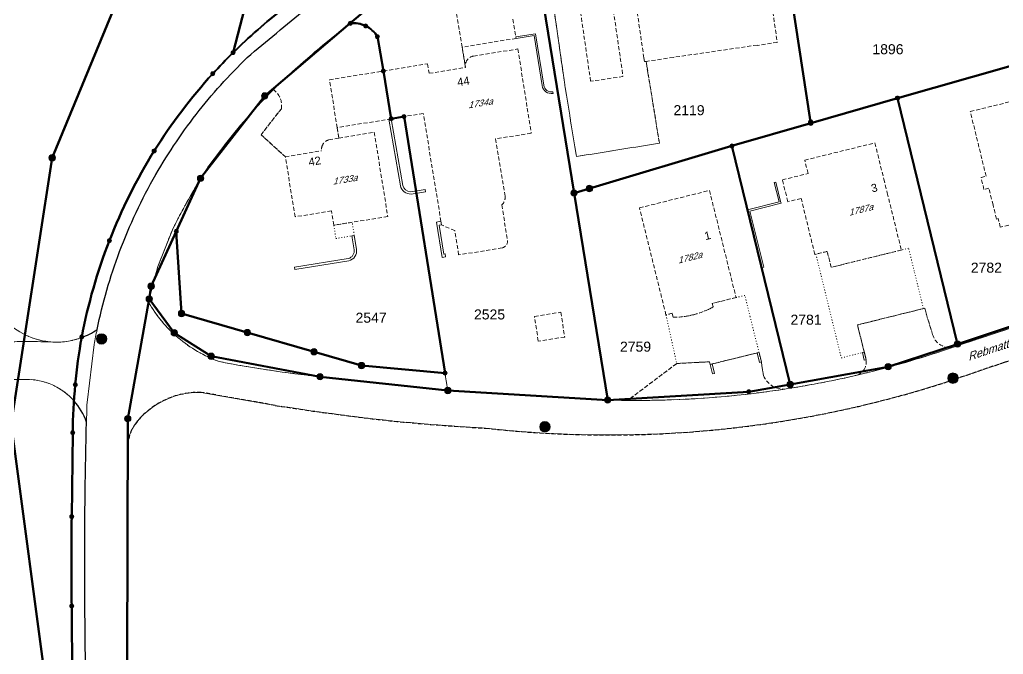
# Model space of a CAD drawing. Header units: metres. Extents: x 2681481 to 2682537, y 1228589 to 1229401.
# Drawn here: x 2681721.3 to 2681844.1, y 1228695.8 to 1228775 of the extents above; entities that cross this region are included whole.
import ezdxf
from ezdxf.enums import TextEntityAlignment as Align

# ---------------------------------------------------------------- set-up
doc = ezdxf.new("R2010")
doc.units = ezdxf.units.M
doc.linetypes.add('DASHED', pattern=[0.75, 0.5, -0.25])
doc.linetypes.add('DOT', pattern=[0.25, 0, -0.25])
for name, color, linetype, lineweight in [('AV_01132_LFP3_Bolzen', 253, 'Continuous', 18), ('AV_01219_Gebäudenummer_Objektnamen', 253, 'Continuous', 18), ('AV_01221_Strasse_Weg', 253, 'Continuous', 18), ('AV_01225_Übrige_befestigte_Fläche', 253, 'DASHED', 18), ('AV_01229_Strassenbeschriftung_Objektname', 253, 'Continuous', 18), ('AV_01234_Gartenanlage', 253, 'DASHED', 18), ('AV_01236_Übrige_humusierte_Fäche', 253, 'DASHED', 18), ('AV_01251_Geschlossener_Wald', 253, 'DASHED', 18), ('AV_01313_Mauer_massiver_Sockel_Lawinenverbauung', 253, 'Continuous', 18), ('AV_01321_Unterirdisches_Gebäude_Reservoir_Unterstand', 253, 'Continuous', 18), ('AV_01611_Parzelle', 253, 'Continuous', 40), ('AV_01619_Parzellennummer', 253, 'Continuous', 40), ('AV_01651_Markstein', 253, 'Continuous', 15), ('AV_01653_Bolzen', 253, 'Continuous', 15), ('AV_01657_Unversicherter_Grenzpunkt', 253, 'Continuous', 15)]:
    doc.layers.add(name, color=color, linetype=linetype, lineweight=lineweight)
for name, color, linetype in [('AV_01226', 253, 'Continuous'), ('AV_01231_Acker_Wiese_Weide', 253, 'DASHED'), ('AV_01299', 253, 'Continuous')]:
    doc.layers.add(name, color=color, linetype=linetype)
doc.styles.get("Standard").update_dxf_attribs({"font": 'arial.ttf'})

# ---------------------------------------------------------------- blocks, each defined once
blk = doc.blocks.new('LFP3BO')
at = {"true_color": 0xffffff}
h = blk.add_hatch(color=7, dxfattribs=at)
edge = h.paths.add_edge_path()
edge.add_arc((0, 0), 0.65, 0, 360)
for radius in [0.65, 0.25]:
    blk.add_circle((0, 0), radius)
blk = doc.blocks.new('GPBOL')
at = {"true_color": 0xffffff}
h = blk.add_hatch(color=7, dxfattribs=at)
edge = h.paths.add_edge_path()
edge.add_arc((0, 0), 0.25, 0, 360)
blk.add_circle((0, 0), 0.25)
blk = doc.blocks.new('GPM')
at = {"true_color": 0xffffff}
h = blk.add_hatch(color=7, dxfattribs=at)
edge = h.paths.add_edge_path()
edge.add_arc((0, 0), 0.4, 0, 360)
blk.add_circle((0, 0), 0.4)
blk = doc.blocks.new('GPUV')
at = {"true_color": 0xffffff}
h = blk.add_hatch(color=7, dxfattribs=at)
edge = h.paths.add_edge_path()
edge.add_arc((0, 0), 0.3, 0, 360)
at = {"color": 7, "true_color": 0xffffff}
blk.add_circle((0, 0), 0.3, dxfattribs=at)
blk.add_circle((0, 0), 0.08)

msp = doc.modelspace()

# ---------------------------------------------------------------- linework, layer by layer
at = {"layer": 'AV_01221_Strasse_Weg', "linetype": 'Continuous'}
for points in [[(2681810.72, 1228868.75), (2681806.79, 1228845.56, -0.040622), (2681804.88, 1228837.98, -0.044095), (2681801.46, 1228830.23, -0.028046), (2681797.8, 1228824.09), (2681791.81, 1228814.92), (2681780.09, 1228798.17, -0.020726), (2681777.29, 1228794.61, -0.019272), (2681774.39, 1228791.48, -0.01491), (2681770.39, 1228787.5, -0.007753), (2681768.15, 1228785.47, 0.001865), (2681757.52, 1228776.79, 0.001263), (2681750.17, 1228770.72, 0.036035), (2681743.73, 1228763.7, 0.036452), (2681738.32, 1228755.72, 0.04039), (2681733.79, 1228746.1, 0.038575), (2681730.98, 1228736.37, 0.007594), (2681730.63, 1228734.52), (2681729.73, 1228727.27, 0.001232), (2681729.66, 1228724.82, 0.006122), (2681729.44, 1228707.18, 0.00579), (2681729.63, 1228690.42)], [(2681848.47, 1228737.67), (2681838.39, 1228734.35), (2681837.68, 1228734.11, -0.022448), (2681827.44, 1228731.06), (2681827.21, 1228731.01, 0.009983), (2681825.91, 1228730.68, -0.016739), (2681817.24, 1228729), (2681817.04, 1228728.97, -0.034196), (2681800.67, 1228727.55, -0.00703), (2681797.25, 1228727.53, -0.005566), (2681794.74, 1228727.58), (2681774.78, 1228728.76), (2681758.82, 1228730.49, -0.020791), (2681746.22, 1228732.38, -0.088667), (2681741.09, 1228735.36, -0.085791), (2681737.41, 1228739.78), (2681737.51, 1228740.34), (2681738.56, 1228744.23), (2681740.38, 1228748.81, -0.007935), (2681741.51, 1228751.01, -0.011444), (2681743.28, 1228754.15, -0.009475), (2681744.83, 1228756.64), (2681747.17, 1228759.74, -0.029876), (2681753, 1228766.32, -0.005396), (2681754.21, 1228767.51, -0.008266), (2681759.12, 1228771.81), (2681762.6, 1228774.59), (2681768.22, 1228779.35)], [(2681734.72, 1228694.74), (2681734.74, 1228701.67), (2681734.79, 1228721.21, -0.089914), (2681735.04, 1228723.18, -0.070834), (2681735.73, 1228724.58, -0.106265), (2681738.93, 1228727.32, -0.131974), (2681743.98, 1228728.53), (2681753.21, 1228726.91, 0.009496), (2681765.85, 1228725.18, 0.013111), (2681779.5, 1228724.07, 0.049124), (2681806.66, 1228723.72, 0.056857), (2681837.42, 1228729.94), (2681844.26, 1228732.27), (2681854.61, 1228735.72), (2681864.06, 1228739.12), (2681869.58, 1228740.99), (2681875.69, 1228743.06), (2681888.57, 1228747.02), (2681898.06, 1228750.16), (2681911.06, 1228754.53), (2681934.34, 1228761.58), (2681964.92, 1228770.6)], [(2681719.59, 1228734.84, -0.005756), (2681721.85, 1228734.87, -0.008373), (2681725.19, 1228734.83, -0.094183), (2681721.98, 1228735.72, -0.125606), (2681713.35, 1228744, -0.062134)], [(2681721.12, 1228730.14), (2681722.14, 1228730.15, -0.105595), (2681725.4, 1228729.46, -0.106004), (2681728.09, 1228727.5, -0.098494), (2681729.66, 1228724.82, -0.001232), (2681729.73, 1228727.27), (2681730.63, 1228734.52, -0.007594), (2681730.98, 1228736.37, -0.060662), (2681729.05, 1228735.37, -0.110321), (2681725.19, 1228734.83, 0.008373), (2681721.85, 1228734.87, 0.005756), (2681719.59, 1228734.84)]]:
    msp.add_lwpolyline(points, format="xyb", dxfattribs=at)
at = {"layer": 'AV_01225_Übrige_befestigte_Fläche'}
msp.add_lwpolyline([(2681768.22, 1228779.35), (2681762.6, 1228774.59), (2681759.12, 1228771.81, 0.008266), (2681754.21, 1228767.51, 0.005396), (2681753, 1228766.32, -0.29184), (2681753.99, 1228763.93), (2681751.46, 1228760.69), (2681754.49, 1228757.93), (2681759.02, 1228758.68, -0.141291), (2681759.12, 1228759.37, -0.219887), (2681759.93, 1228760.06), (2681761.18, 1228760.27), (2681761.18, 1228760.27), (2681760.97, 1228761.57), (2681759.99, 1228767.54), (2681766.73, 1228768.64), (2681772.25, 1228769.53), (2681772.44, 1228768.35), (2681776.98, 1228769.08, -0.046755), (2681776.96, 1228769.3), (2681776.56, 1228771.62), (2681775.58, 1228777.58)], format="xyb", dxfattribs=at)
msp.add_lwpolyline([(2681787.78, 1228778.13), (2681789.4, 1228766.84), (2681790.83, 1228757.96), (2681795.28, 1228758.68), (2681801.2, 1228759.63), (2681799.77, 1228768.42), (2681799.54, 1228769.84), (2681799.33, 1228769.81), (2681799.26, 1228770.28), (2681797.98, 1228779.05)], dxfattribs=at)
msp.add_lwpolyline([(2681792.98, 1228767.41), (2681792.61, 1228767.36), (2681790.98, 1228778.56), (2681795.02, 1228779.17), (2681796.65, 1228767.96), (2681792.98, 1228767.41)], close=True, dxfattribs=at)
for points in [[(2681827.44, 1228731.06, 0.022448), (2681837.68, 1228734.11, -0.356769), (2681835.31, 1228735.77), (2681834.54, 1228738.25), (2681834.35, 1228739.04), (2681828.23, 1228737.52), (2681825.93, 1228736.95), (2681827.02, 1228732.61, -0.169719), (2681826.74, 1228731.33, -0.093731), (2681825.91, 1228730.68, -0.009983), (2681827.21, 1228731.01), (2681827.44, 1228731.06)], [(2681800.67, 1228727.55, 0.034196), (2681817.04, 1228728.97, -0.336111), (2681814.2, 1228730.63), (2681813.93, 1228732.34), (2681813.64, 1228733.51), (2681807.52, 1228732.02), (2681807.44, 1228732.35), (2681803.36, 1228732.14), (2681797.53, 1228727.75), (2681797.25, 1228727.53, 0.00703), (2681800.67, 1228727.55)]]:
    msp.add_lwpolyline(points, format="xyb", close=True, dxfattribs=at)
at = {"layer": 'AV_01226', "linetype": 'Continuous'}
for points in [[(2681754.29, 1228776.45, 0.030971), (2681747.96, 1228770.93, 0.013291), (2681745.42, 1228768.29, 0.044543), (2681738.11, 1228758.67, 0.045963), (2681732.52, 1228747.47, 0.045991), (2681729.06, 1228735.43), (2681729.05, 1228735.37, 0.060662), (2681730.98, 1228736.37, -0.038575), (2681733.79, 1228746.1, -0.04039), (2681738.32, 1228755.72, -0.036452), (2681743.73, 1228763.7, -0.036035), (2681750.17, 1228770.72, -0.001263), (2681757.52, 1228776.79, -0.001865)], [(2681729.63, 1228690.42, -0.00579), (2681729.44, 1228707.18, -0.006122), (2681729.66, 1228724.82, 0.098494), (2681728.09, 1228727.5, 0.014468), (2681727.94, 1228723.49), (2681727.81, 1228713.01, 0.003323), (2681727.81, 1228701.87, 0.003212), (2681727.95, 1228690.66)]]:
    msp.add_lwpolyline(points, format="xyb", dxfattribs=at)
at = {"layer": 'AV_01231_Acker_Wiese_Weide'}
msp.add_lwpolyline([(2681778.81, 1228799.27), (2681785.92, 1228809.47), (2681782.48, 1228812.44), (2681771.59, 1228813.4), (2681763.21, 1228814.8), (2681758.43, 1228815.83), (2681752.4, 1228788.18), (2681747.96, 1228770.93, -0.030971), (2681754.29, 1228776.45), (2681757.21, 1228778.67, 0.005075), (2681760.64, 1228781.38, 0.005375), (2681764.01, 1228784.14, 0.013075), (2681768.15, 1228787.73, 0.013087), (2681772.09, 1228791.51), (2681773.22, 1228792.68, 0.018313), (2681776.14, 1228795.88, 0.017972), (2681778.81, 1228799.27)], format="xyb", close=True, dxfattribs=at)
msp.add_lwpolyline([(2681964.92, 1228770.6), (2681934.34, 1228761.58), (2681911.06, 1228754.53), (2681898.06, 1228750.16), (2681888.57, 1228747.02), (2681875.69, 1228743.06), (2681869.58, 1228740.99), (2681864.06, 1228739.12), (2681854.61, 1228735.72), (2681844.26, 1228732.27), (2681837.42, 1228729.94, -0.056857), (2681806.66, 1228723.72, -0.049124), (2681779.5, 1228724.07, -0.013111), (2681765.85, 1228725.18, -0.009496), (2681753.21, 1228726.91), (2681743.98, 1228728.53, 0.131974), (2681738.93, 1228727.32, 0.106265), (2681735.73, 1228724.58, 0.070834), (2681735.04, 1228723.18, 0.089914), (2681734.79, 1228721.21), (2681734.74, 1228701.67), (2681734.72, 1228694.74)], format="xyb", dxfattribs=at)
at = {"layer": 'AV_01234_Gartenanlage'}
msp.add_lwpolyline([(2681814.38, 1228782.69), (2681815.92, 1228772.21), (2681813.42, 1228771.84), (2681813.41, 1228771.88), (2681802.94, 1228770.34), (2681799.54, 1228769.84), (2681799.77, 1228768.42), (2681801.2, 1228759.63), (2681795.28, 1228758.68), (2681790.83, 1228757.96), (2681789.4, 1228766.84), (2681787.78, 1228778.13)], dxfattribs=at)
msp.add_lwpolyline([(2681782.91, 1228775.09), (2681783.27, 1228772.91), (2681783.3, 1228772.71), (2681776.56, 1228771.62), (2681776.96, 1228769.3, -0.160574), (2681777.19, 1228770.01, -0.204443), (2681778, 1228770.5), (2681783.53, 1228771.39), (2681785.19, 1228760.89), (2681780.77, 1228760.17), (2681780.75, 1228760.17), (2681781.94, 1228753, -0.233394), (2681781.52, 1228751.93), (2681782.23, 1228747.48, -0.376591), (2681781.56, 1228746.56), (2681776.13, 1228745.69), (2681775.65, 1228748.72), (2681773.99, 1228749.43), (2681773.92, 1228749.88), (2681772.96, 1228755.8), (2681771.71, 1228763.34), (2681769.32, 1228762.96), (2681767.71, 1228762.68), (2681760.97, 1228761.57), (2681761.18, 1228760.27), (2681765.59, 1228761), (2681767.28, 1228750.48), (2681760.54, 1228749.39), (2681760.25, 1228751.19), (2681755.71, 1228750.45), (2681754.49, 1228757.93), (2681751.46, 1228760.69), (2681753.99, 1228763.93, 0.29184), (2681753, 1228766.32, 0.029876), (2681747.17, 1228759.74), (2681744.83, 1228756.64, 0.009475), (2681743.28, 1228754.15), (2681740.86, 1228748.61), (2681741.53, 1228738.38), (2681749.74, 1228736), (2681758.07, 1228733.6), (2681763.99, 1228731.88), (2681774.43, 1228730.95), (2681774.78, 1228728.76), (2681794.74, 1228727.58, 0.005566), (2681797.25, 1228727.53), (2681797.53, 1228727.75), (2681803.36, 1228732.14), (2681807.44, 1228732.35), (2681807.52, 1228732.02), (2681813.64, 1228733.51), (2681813.93, 1228732.34), (2681814.2, 1228730.63, 0.336111), (2681817.04, 1228728.97), (2681817.24, 1228729, 0.016739), (2681825.91, 1228730.68, 0.093731), (2681826.74, 1228731.33, 0.169719), (2681827.02, 1228732.61), (2681825.93, 1228736.95), (2681828.23, 1228737.52), (2681834.35, 1228739.04), (2681834.54, 1228738.25), (2681835.31, 1228735.77, 0.356769), (2681837.68, 1228734.11), (2681838.39, 1228734.35), (2681848.47, 1228737.67, 0.324596)], format="xyb", dxfattribs=at)
for points in [[(2681852.04, 1228752.32), (2681848.93, 1228751.56), (2681849.2, 1228750.48), (2681843.77, 1228749.15), (2681843.5, 1228750.22), (2681843.29, 1228750.17), (2681842.86, 1228751.92), (2681842.35, 1228754), (2681841.73, 1228753.85), (2681841.36, 1228755.36), (2681841.99, 1228755.51), (2681840.02, 1228763.59), (2681848.79, 1228765.73), (2681852.04, 1228752.32)], [(2681819.76, 1228755.85), (2681819.35, 1228757.51), (2681828.11, 1228759.67), (2681829.22, 1228755.16), (2681829.65, 1228753.43), (2681831.41, 1228746.3), (2681822.66, 1228744.14), (2681822.14, 1228746.12), (2681820.61, 1228745.75), (2681818.9, 1228752.74), (2681817.24, 1228752.33), (2681816.56, 1228755.05), (2681819.76, 1228755.85)], [(2681789.37, 1228735.44), (2681786.07, 1228734.93), (2681785.6, 1228738.02), (2681788.89, 1228738.53), (2681789.37, 1228735.44)]]:
    msp.add_lwpolyline(points, close=True, dxfattribs=at)
msp.add_lwpolyline([(2681810.77, 1228740.37), (2681807.8, 1228739.63), (2681807.92, 1228739.19, -0.064204), (2681805.48, 1228738.23, -0.063817), (2681802.91, 1228737.91), (2681802.8, 1228738.4), (2681802.02, 1228738.2), (2681798.71, 1228751.56), (2681807.45, 1228753.73), (2681810.77, 1228740.37)], format="xyb", close=True, dxfattribs=at)
at = {"layer": 'AV_01236_Übrige_humusierte_Fäche'}
msp.add_lwpolyline([(2681740.86, 1228748.61), (2681743.28, 1228754.15, 0.011444), (2681741.51, 1228751.01, 0.007935), (2681740.38, 1228748.81), (2681738.56, 1228744.23), (2681737.51, 1228740.34), (2681737.41, 1228739.78, 0.085791), (2681741.09, 1228735.36, 0.088667), (2681746.22, 1228732.38, 0.020791), (2681758.82, 1228730.49), (2681774.78, 1228728.76), (2681774.43, 1228730.95), (2681763.99, 1228731.88), (2681758.07, 1228733.6), (2681749.74, 1228736), (2681741.53, 1228738.38), (2681740.86, 1228748.61)], format="xyb", close=True, dxfattribs=at)
at = {"layer": 'AV_01251_Geschlossener_Wald'}
msp.add_lwpolyline([(2681713.35, 1228744, 0.125606), (2681721.98, 1228735.72, 0.094183), (2681725.19, 1228734.83, 0.110321), (2681729.05, 1228735.37), (2681729.06, 1228735.43, -0.045991), (2681732.52, 1228747.47, -0.045963), (2681738.11, 1228758.67, -0.044543), (2681745.42, 1228768.29), (2681745.42, 1228768.29, -0.013291), (2681747.96, 1228770.93), (2681752.4, 1228788.18), (2681758.43, 1228815.83), (2681760.15, 1228833.82), (2681761.51, 1228852.42), (2681761.81, 1228856.71), (2681762.44, 1228860.59), (2681761.23, 1228864.49), (2681732.8, 1228861.24), (2681722.47, 1228848.3), (2681715.69, 1228830.23)], format="xyb", dxfattribs=at)
msp.add_lwpolyline([(2681727.94, 1228723.49, -0.014468), (2681728.09, 1228727.5, 0.106004), (2681725.4, 1228729.46, 0.105595), (2681722.14, 1228730.15), (2681721.12, 1228730.14), (2681719.33, 1228730.13), (2681719.76, 1228712.54), (2681720.27, 1228690.5), (2681720.5, 1228680.93), (2681720.76, 1228669.51), (2681726.25, 1228669.89), (2681728.48, 1228670.04), (2681727.95, 1228690.66, -0.003212), (2681727.81, 1228701.87, -0.003323), (2681727.81, 1228713.01), (2681727.94, 1228723.49)], format="xyb", close=True, dxfattribs=at)
at = {"layer": 'AV_01313_Mauer_massiver_Sockel_Lawinenverbauung', "linetype": 'Continuous'}
for points in [[(2681786.75, 1228766.87), (2681785.71, 1228773.3), (2681783.27, 1228772.91), (2681783.3, 1228772.71), (2681785.54, 1228773.07), (2681786.55, 1228766.83, 0.413993), (2681787.93, 1228765.84), (2681787.9, 1228766.04, -0.414741), (2681786.75, 1228766.87)], [(2681769.15, 1228754.36), (2681767.71, 1228762.68), (2681767.41, 1228762.63), (2681768.85, 1228754.32, 0.367432), (2681770.19, 1228753.28), (2681771.99, 1228753.55), (2681771.95, 1228753.85), (2681770.14, 1228753.57, -0.352738), (2681769.15, 1228754.36)], [(2681762.4, 1228744.95, 0.394478), (2681763.37, 1228746.39), (2681763.1, 1228748.11), (2681762.81, 1228748.06), (2681763.08, 1228746.34, -0.389383), (2681762.35, 1228745.24), (2681755.63, 1228744.17), (2681755.67, 1228743.87), (2681762.4, 1228744.95)]]:
    msp.add_lwpolyline(points, format="xyb", dxfattribs=at)
for points in [[(2681814.23, 1228744.16), (2681812.51, 1228751.15), (2681816.4, 1228752.13), (2681816.34, 1228752.37), (2681815.75, 1228754.78), (2681815.55, 1228754.73), (2681816.15, 1228752.32), (2681812.21, 1228751.33), (2681813.99, 1228744.1), (2681814.23, 1228744.16)], [(2681774.26, 1228745.8), (2681773.69, 1228749.39), (2681773.99, 1228749.43), (2681773.92, 1228749.88), (2681773.35, 1228749.79), (2681774.06, 1228745.36), (2681774.5, 1228745.43), (2681774.44, 1228745.82), (2681774.26, 1228745.8)], [(2681813.93, 1228732.34), (2681813.64, 1228733.51), (2681813.4, 1228733.45), (2681813.68, 1228732.28), (2681813.93, 1228732.34)], [(2681827.02, 1228732.61), (2681826.78, 1228733.55), (2681826.54, 1228733.49), (2681826.77, 1228732.55), (2681827.02, 1228732.61)], [(2681808.06, 1228730.91), (2681807.77, 1228732.08), (2681807.52, 1228732.02), (2681807.81, 1228730.85), (2681808.06, 1228730.91)]]:
    msp.add_lwpolyline(points, dxfattribs=at)
at = {"layer": 'AV_01321_Unterirdisches_Gebäude_Reservoir_Unterstand', "linetype": 'DOT'}
for points in [[(2681762.84, 1228749.76), (2681760.54, 1228749.39)], [(2681760.54, 1228749.39), (2681760.8, 1228747.74), (2681763.1, 1228748.11)], [(2681763.1, 1228748.11), (2681762.84, 1228749.76)], [(2681831.41, 1228746.3), (2681822.66, 1228744.14), (2681822.14, 1228746.12), (2681820.75, 1228745.78)], [(2681820.75, 1228745.78), (2681823.92, 1228732.84), (2681826.78, 1228733.55)], [(2681833.02, 1228743.64), (2681832.31, 1228746.52), (2681831.41, 1228746.3)], [(2681826.78, 1228733.55), (2681825.93, 1228736.95), (2681834.18, 1228739), (2681833.02, 1228743.64)], [(2681812.53, 1228737.98), (2681811.87, 1228740.64), (2681810.77, 1228740.37)], [(2681802.02, 1228738.2), (2681803.36, 1228732.14)], [(2681803.36, 1228732.14), (2681807.44, 1228732.35), (2681807.52, 1228732.02), (2681813.64, 1228733.51), (2681812.53, 1228737.98)]]:
    msp.add_lwpolyline(points, dxfattribs=at)
msp.add_lwpolyline([(2681810.77, 1228740.37), (2681807.8, 1228739.63), (2681807.92, 1228739.19, -0.064204), (2681805.48, 1228738.23, -0.063817), (2681802.91, 1228737.91), (2681802.8, 1228738.4), (2681802.02, 1228738.2)], format="xyb", dxfattribs=at)
at = {"layer": 'AV_01611_Parzelle', "linetype": 'Continuous'}
for points in [[(2681734.72, 1228694.74), (2681734.81, 1228725.25), (2681737.49, 1228740.19), (2681737.73, 1228741.78), (2681740.86, 1228748.61), (2681743.9, 1228755.25), (2681751.91, 1228765.53), (2681762.6, 1228774.59), (2681768.22, 1228779.35), (2681772.2, 1228782.7), (2681780.98, 1228792.24), (2681783.24, 1228794.71), (2681800.29, 1228819.69), (2681807.57, 1228831.93), (2681811.75, 1228845.33), (2681812.51, 1228850.36), (2681815.16, 1228868.03), (2681819.76, 1228885.2)], [(2681720.76, 1228669.51), (2681726.25, 1228669.89), (2681724.7, 1228682.79), (2681724.77, 1228690.56), (2681720.27, 1228724.6), (2681725.37, 1228757.8), (2681744.38, 1228803.8), (2681754.15, 1228836.96), (2681754.15, 1228836.96), (2681761.81, 1228856.71), (2681763.76, 1228856.34), (2681756.09, 1228881.03)], [(2681952.52, 1228769.39), (2681931.22, 1228762.32), (2681910.22, 1228755.36), (2681889.25, 1228748.4), (2681886.69, 1228747.58), (2681894.03, 1228701.85), (2681878.83, 1228696.95), (2681869.35, 1228742.07), (2681859.49, 1228738.92), (2681858.88, 1228741.37), (2681838.42, 1228734.57), (2681829.76, 1228731.74), (2681817.52, 1228729.53), (2681812.36, 1228728.61), (2681794.74, 1228727.58), (2681774.78, 1228728.76), (2681758.82, 1228730.49), (2681745.22, 1228733.04), (2681740.62, 1228735.96), (2681737.49, 1228740.19), (2681734.81, 1228725.25), (2681734.72, 1228694.74)]]:
    msp.add_lwpolyline(points, dxfattribs=at)
for points in [[(2681745.42, 1228768.29, -0.013291), (2681747.96, 1228770.93), (2681755.98, 1228801.78), (2681759.83, 1228815.98), (2681763.44, 1228829.3), (2681759.96, 1228830.02), (2681761.45, 1228851.56), (2681761.81, 1228856.71), (2681754.15, 1228836.96), (2681744.38, 1228803.8), (2681725.37, 1228757.8), (2681720.27, 1228724.6), (2681724.77, 1228690.56), (2681727.95, 1228690.66, -0.00321), (2681727.81, 1228701.87, -0.003323), (2681727.81, 1228713.01), (2681727.94, 1228723.49, -0.021514), (2681728.25, 1228729.48, -0.021503), (2681729.06, 1228735.43, -0.045991), (2681732.52, 1228747.47, -0.045963), (2681738.11, 1228758.67, -0.044543), (2681745.42, 1228768.29)], [(2681755.23, 1228777.17), (2681765.28, 1228815.32), (2681759.83, 1228815.98), (2681755.98, 1228801.78), (2681747.96, 1228770.93, -0.030971), (2681754.29, 1228776.45), (2681755.23, 1228777.17)], [(2681820.08, 1228762.31), (2681815.79, 1228790.39), (2681793.46, 1228783.47, -0.04166), (2681787.94, 1228782.11, -0.014857), (2681785.92, 1228781.84), (2681790.54, 1228753.41), (2681792.46, 1228753.98), (2681810.26, 1228759.3), (2681820.1, 1228762.14), (2681820.08, 1228762.31)], [(2681743.9, 1228755.25), (2681740.86, 1228748.61), (2681741.53, 1228738.38), (2681749.74, 1228736), (2681758.07, 1228733.6), (2681763.99, 1228731.88), (2681774.43, 1228730.95), (2681769.32, 1228762.96), (2681767.71, 1228762.68), (2681766.73, 1228768.64), (2681765.98, 1228772.94, 0.145218), (2681764.52, 1228774.26, 0.143365), (2681762.6, 1228774.59), (2681751.91, 1228765.53), (2681743.9, 1228755.25)]]:
    msp.add_lwpolyline(points, format="xyb", close=True, dxfattribs=at)
for points in [[(2681848.95, 1228770.42), (2681848.91, 1228770.69), (2681844.56, 1228799.37), (2681815.79, 1228790.39), (2681820.08, 1228762.31), (2681820.1, 1228762.14), (2681830.93, 1228765.27), (2681844.83, 1228769.22), (2681848.95, 1228770.42)], [(2681838.42, 1228734.57), (2681858.88, 1228741.37), (2681851.62, 1228771.2), (2681848.95, 1228770.42), (2681844.83, 1228769.22), (2681830.93, 1228765.27), (2681838.42, 1228734.57)], [(2681829.76, 1228731.74), (2681838.42, 1228734.57), (2681830.93, 1228765.27), (2681820.1, 1228762.14), (2681810.26, 1228759.3), (2681817.52, 1228729.53), (2681829.76, 1228731.74)], [(2681812.36, 1228728.61), (2681817.52, 1228729.53), (2681810.26, 1228759.3), (2681792.46, 1228753.98), (2681790.54, 1228753.41), (2681794.74, 1228727.58), (2681812.36, 1228728.61)]]:
    msp.add_lwpolyline(points, close=True, dxfattribs=at)
for points in [[(2681768.22, 1228779.35), (2681762.6, 1228774.59, -0.143365), (2681764.52, 1228774.26, -0.145218), (2681765.98, 1228772.94), (2681766.73, 1228768.64), (2681767.71, 1228762.68), (2681769.32, 1228762.96), (2681774.43, 1228730.95), (2681763.99, 1228731.88), (2681758.07, 1228733.6), (2681749.74, 1228736), (2681741.53, 1228738.38), (2681740.86, 1228748.61), (2681737.73, 1228741.78), (2681737.49, 1228740.19), (2681740.62, 1228735.96), (2681745.22, 1228733.04), (2681758.82, 1228730.49), (2681774.78, 1228728.76), (2681774.78, 1228728.76), (2681794.74, 1228727.58), (2681790.54, 1228753.41), (2681785.92, 1228781.84, -0.022694)], [(2681754.29, 1228776.45, 0.030971), (2681747.96, 1228770.93, 0.013291), (2681745.42, 1228768.29, 0.044543), (2681738.11, 1228758.67, 0.045963), (2681732.52, 1228747.47, 0.045991), (2681729.06, 1228735.43, 0.021503), (2681728.25, 1228729.48, 0.021514), (2681727.94, 1228723.49), (2681727.81, 1228713.01, 0.003323), (2681727.81, 1228701.87, 0.00321), (2681727.95, 1228690.66)]]:
    msp.add_lwpolyline(points, format="xyb", dxfattribs=at)

# ---------------------------------------------------------------- block references
at = {"layer": 'AV_01132_LFP3_Bolzen', "linetype": 'Continuous'}
for p in [(2681731.55, 1228735.21, 468.73), (2681837.86, 1228730.31, 466.11), (2681786.9, 1228724.25, 468.73)]:
    msp.add_blockref('LFP3BO', p, dxfattribs=at)
at = {"layer": 'AV_01651_Markstein', "linetype": 'Continuous'}
for p in [(2681751.91, 1228765.53), (2681725.37, 1228757.8), (2681743.9, 1228755.25), (2681792.46, 1228753.98), (2681790.54, 1228753.41), (2681737.73, 1228741.78), (2681737.49, 1228740.19), (2681741.53, 1228738.38), (2681740.62, 1228735.96), (2681749.74, 1228736), (2681838.42, 1228734.57), (2681745.22, 1228733.04), (2681758.07, 1228733.6), (2681763.99, 1228731.88), (2681829.76, 1228731.74), (2681758.82, 1228730.49), (2681817.52, 1228729.53), (2681774.78, 1228728.76), (2681794.74, 1228727.58), (2681734.81, 1228725.25)]:
    msp.add_blockref('GPM', p, dxfattribs=at)
at = {"layer": 'AV_01653_Bolzen', "linetype": 'Continuous'}
for p in [(2681762.6, 1228774.59), (2681764.52, 1228774.26), (2681765.98, 1228772.94), (2681747.96, 1228770.93), (2681766.73, 1228768.64), (2681745.42, 1228768.29), (2681830.93, 1228765.27), (2681767.71, 1228762.68), (2681769.32, 1228762.96), (2681820.08, 1228762.31), (2681810.26, 1228759.3), (2681738.11, 1228758.67), (2681740.86, 1228748.61), (2681732.52, 1228747.47), (2681729.06, 1228735.43), (2681774.43, 1228730.95), (2681728.25, 1228729.48), (2681812.36, 1228728.61), (2681727.94, 1228723.49), (2681727.81, 1228713.01), (2681727.81, 1228701.87)]:
    msp.add_blockref('GPBOL', p, dxfattribs=at)
at = {"layer": 'AV_01657_Unversicherter_Grenzpunkt', "linetype": 'Continuous'}
msp.add_blockref('GPUV', (2681820.1, 1228762.14), dxfattribs=at)

# ---------------------------------------------------------------- texts
at = {"layer": 'AV_01219_Gebäudenummer_Objektnamen', "linetype": 'Continuous', "oblique": 27}
for s, rotation, p in [('1734a', 9.18, (2681778.81, 1228764.62)), ('1733a', 9.18, (2681761.9, 1228755.09)), ('1787a', 13.86, (2681826.31, 1228751.32)), ('1782a', 13.95, (2681804.97, 1228745.36))]:
    msp.add_text(s, height=0.8, rotation=rotation, dxfattribs=at).set_placement(p, align=Align.MIDDLE_CENTER)
at = {"layer": 'AV_01229_Strassenbeschriftung_Objektname', "oblique": 27}
msp.add_text('Rebmattstrasse', height=1, rotation=18.36, dxfattribs=at).set_placement((2681844.31, 1228734.48), align=Align.MIDDLE_CENTER)
at = {"layer": 'AV_01299'}
msp.add_text('44', height=1, rotation=9.09, dxfattribs=at).set_placement((2681776.64, 1228767.84), align=Align.TOP_CENTER)
msp.add_text('42', height=1, rotation=9.45, dxfattribs=at).set_placement((2681758.84, 1228758.01), align=Align.TOP_RIGHT)
for s, p in [('3', (2681828.4, 1228754.15)), ('1', (2681807.58, 1228748.2))]:
    msp.add_text(s, height=1, rotation=13.95, dxfattribs=at).set_placement(p, align=Align.MIDDLE_RIGHT)
at = {"layer": 'AV_01619_Parzellennummer', "linetype": 'Continuous'}
for s, p in [('1896', (2681829.74, 1228771.36)), ('2119', (2681804.9, 1228763.75)), ('2782', (2681842.03, 1228744.1)), ('2547', (2681765.2, 1228737.85)), ('2525', (2681779.99, 1228738.26)), ('2781', (2681819.51, 1228737.61)), ('2759', (2681798.22, 1228734.24))]:
    msp.add_text(s, height=1.25, dxfattribs=at).set_placement(p, align=Align.MIDDLE_CENTER)

doc.saveas('drawing.dxf')
